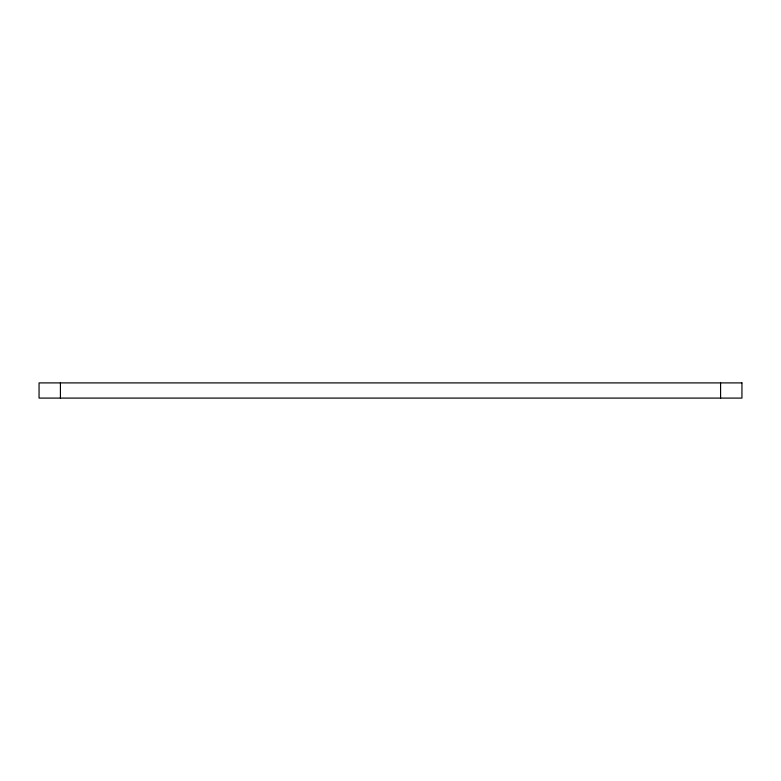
<?xml version="1.0" encoding="UTF-8"?>
<svg xmlns="http://www.w3.org/2000/svg" width="781" height="781" viewBox="0 0 781 781"><rect width="100%" height="100%" fill="white"/><g stroke="black" fill="none" stroke-linecap="round" stroke-linejoin="round"><path stroke-width="1.17" d="M720.58 382.905L720.58 398.095M60.42 382.905L60.42 398.095M741.94 382.905L39.06 382.905L39.05 398.095L741.94 398.095L741.95 382.905"/></g></svg>
